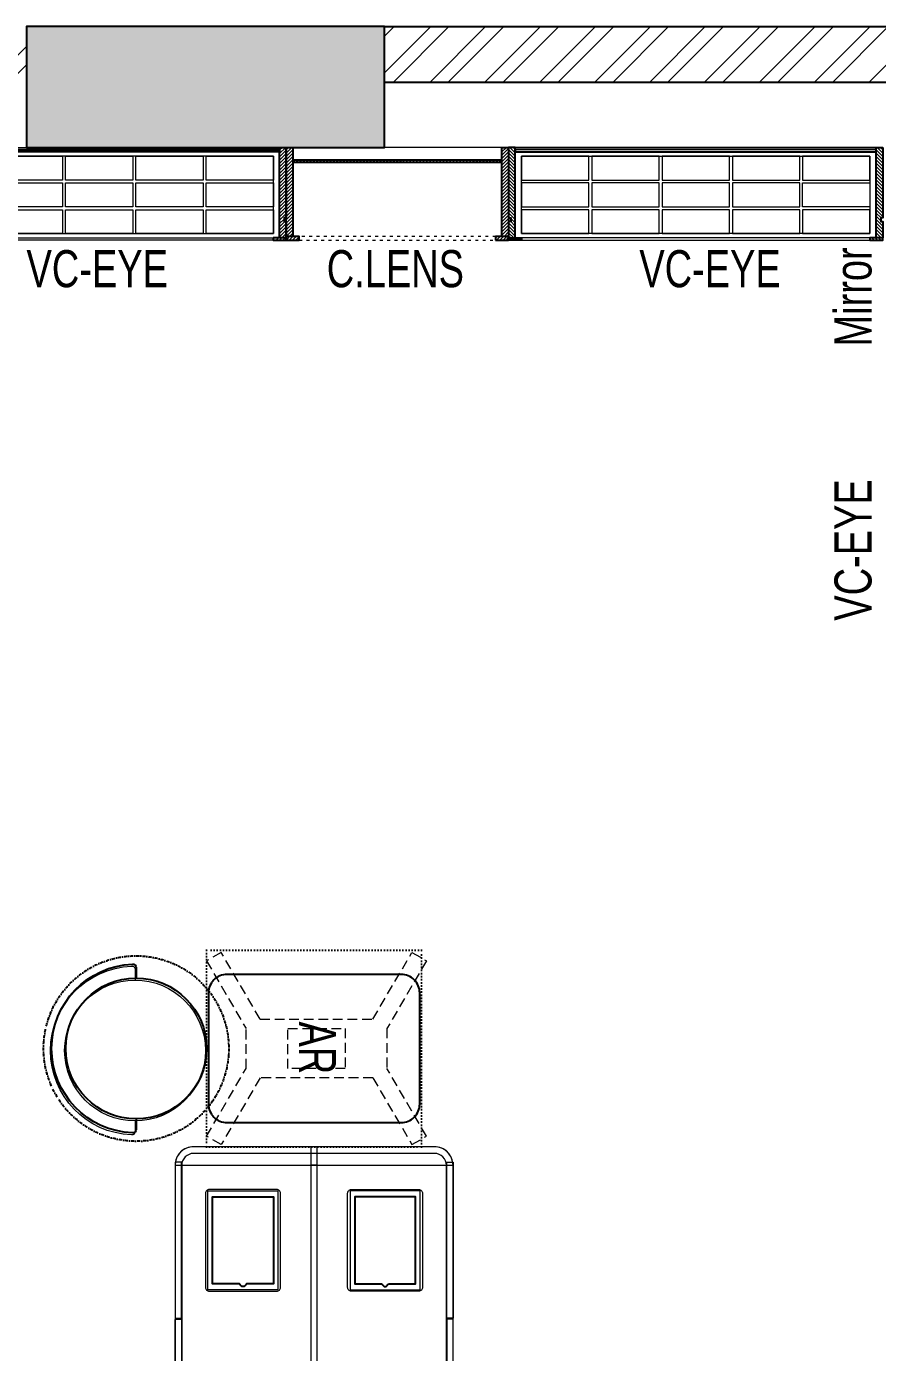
# Model space of a CAD drawing. Header units: feet. Extents: x 5433040 to 5447872, y -5283407 to -5275532.
# Drawn here: x 5441038 to 5443334, y -5279110 to -5275534 of the extents above; entities that cross this region are included whole.
import ezdxf

# ---------------------------------------------------------------- set-up
doc = ezdxf.new("R2010")
doc.units = ezdxf.units.FT
doc.header["$LTSCALE"] = 33
doc.header["$MEASUREMENT"] = 0
for name, pattern in [('ACAD_ISO03W100', [30, 12, -18]), ('CONTINOUS', [0]), ('DASHDOT2', [0.5, 0.25, -0.125, 0, -0.125]), ('DOT', [0.25, 0, -0.25]), ('HIDDEN2', [4.7625, 3.175, -1.5875]), ('HIDDENX2', [0.75, 0.5, -0.25])]:
    doc.linetypes.add(name, pattern=pattern)
for name, color, linetype, lineweight in [('A-CARPET AREA', 3, 'CONTINOUS', 0), ('column hatch', 5, 'Continuous', 0), ('HIDDEN LINE', 177, 'Continuous', 0), ('LENS-FURNITURE', 13, 'Continuous', 9), ('LENS-TEXT', 31, 'Continuous', 5), ('LENS_TEXT', 31, 'Continuous', 5), ('LK-EQPMT', 3, 'Continuous', 18), ('LK-FF&E FLOOR', 1, 'Continuous', 9), ('LK-FF&E WALL', 1, 'Continuous', 9), ('LN-ELEVATION-1', 81, 'Continuous', 25), ('LN-ELEVATION-2', 103, 'Continuous', 20), ('LN-ELEVATION-3', 125, 'Continuous', 18), ('LN-ELEVATION-4', 145, 'Continuous', 13), ('LN-HATCH', 251, 'Continuous', 0), ('PLANO-TXT', 252, 'Continuous', 5)]:
    doc.layers.add(name, color=color, linetype=linetype, lineweight=lineweight)
doc.layers.add('A-WALL', color=1, linetype='Continuous')
doc.layers.add('column', color=10, linetype='Continuous')
doc.styles.add('LK TXT', font='GILC____.TTF', dxfattribs={"height": 100})
pattern_1 = [(45, (7858558.917, 3503823.203), (-4.4901280605, 4.4901280605), [])]
pattern_2 = [(45, (3990327.2935, 1709214.6916), (-4.4901280605, 4.4901280605), [])]

# ---------------------------------------------------------------- blocks, each defined once
blk = doc.blocks.new('AR')
at = {"layer": 'LN-ELEVATION-2', "linetype": 'DOT', "lineweight": 25}
blk.add_lwpolyline([(0, 13.4), (530, 13.4), (530, 593.4), (0, 593.4)], close=True, dxfattribs=at)
at = {"layer": 'LN-ELEVATION-2', "lineweight": 25}
blk.add_lwpolyline([(465, 68.2), (465, 538.2, 0.414214), (415, 588.2), (115, 588.2, 0.414214), (65, 538.2), (65, 68.2, 0.414214), (115, 18.2), (415, 18.2, 0.414214)], format="xyb", close=True, dxfattribs=at)
at = {"layer": 'LN-ELEVATION-4', "linetype": 'HIDDEN2', "ltscale": 0.25}
for points in [[(185.8, 448.9), (5.9, 554), (28.5, 593.4), (211.1, 486.7)], [(344.2, 448.9), (524.1, 554), (501.5, 593.4), (318.9, 486.7)], [(211.1, 486.7), (318.9, 486.7)], [(185.8, 144.5), (185.8, 448.9)], [(344.2, 448.9), (344.2, 144.5)], [(185.8, 144.5), (5.9, 39.3), (28.5, 0), (211.1, 106.7)], [(344.2, 144.5), (524.1, 39.3), (501.5, 0), (318.9, 106.7)], [(318.9, 106.7), (211.1, 106.7)]]:
    blk.add_lwpolyline(points, dxfattribs=at)
blk.add_lwpolyline([(210.8, 374), (319.2, 374), (319.2, 219.4), (210.8, 219.4)], close=True, dxfattribs=at)
blk = doc.blocks.new('A$Ce31a1afc')
at = {"layer": 'LK-FF&E WALL', "color": 1, "ltscale": 100}
blk.add_lwpolyline([(228, 37.8), (228, 9.1, -0.426474), (218.5, 0, -0.959166), (218.5, 455.6, -0.426474), (228, 446.5), (228, 417.8)], format="xyb", dxfattribs=at)
blk.add_circle((228, 227.8), 190, dxfattribs=at)
blk = doc.blocks.new('DOCTOR STOOL')
at = {"layer": 'LN-ELEVATION-1', "ltscale": 100}
blk.add_lwpolyline([(228, 37.8), (228, 9.1, -0.426474), (218.5, 0, -0.959166), (218.5, 455.6, -0.426474), (228, 446.5), (228, 417.8)], format="xyb", dxfattribs=at)
at = {"layer": 'LN-ELEVATION-1', "linetype": 'DASHDOT2'}
blk.add_circle((228, 227.8), 250, dxfattribs=at)
at = {"layer": 'LN-ELEVATION-1', "ltscale": 100}
blk.add_circle((228, 227.8), 190, dxfattribs=at)
blk = doc.blocks.new('A$C45bd8f26')
at = {"layer": 'column hatch'}
h = blk.add_hatch(color=8, dxfattribs=at)
h.dxf.hatch_style = 1
h.paths.add_polyline_path([(14831.3, 7517), (14831.3, 7843), (13949, 7843), (13949, 7517)])
h.paths.add_polyline_path([(14831.3, 0), (14831.3, 931), (14508.3, 931), (14508.3, 0)])
h.paths.add_polyline_path([(8931, 0), (8931, 150), (8931, 326), (7997, 326), (7997, 150), (7996.7, 150), (7996.7, 0), (8045, 0)])
h.paths.add_polyline_path([(8963, 7517), (8963, 7843), (7997, 7843), (7997, 7517)])
h.paths.add_polyline_path([(4329, 7465), (4329, 7843), (3400, 7843), (3400, 7465)])
h.paths.add_polyline_path([(4308.1, 0), (4329, 1.2), (4329, 338), (3400, 338), (3400, 289), (3400, 0)])
at = {"layer": 'LN-HATCH'}
h = blk.add_hatch(dxfattribs=at)
h.set_pattern_fill('ANSI32', color=256, scale=11, angle=180)
h.set_pattern_definition([(225, (-828665.23, -36203.29), (74.087113, -74.087113), []), (225, (-828714.62, -36203.29), (74.087113, -74.087113), [])])
h.paths.add_polyline_path([(10137.3, 0), (10137.3, 150), (8931, 150), (8931, 0)])
h.paths.add_polyline_path([(7997, 7693), (7997, 7843), (4329, 7843), (4329, 7693)])
h.paths.add_polyline_path([(13949, 7693), (13949, 7843), (8963, 7843), (8963, 7693)])
h.paths.add_polyline_path([(14831.3, 931), (14831.3, 7517), (14681.3, 7517), (14681.3, 931)])
h.paths.add_polyline_path([(14508.3, 0), (14508.3, 150), (13133.3, 150), (13133.3, 0)])
at = {"layer": 'A-WALL'}
for p, q in [((8963, 7843), (13949, 7843)), ((8963, 7693), (13949, 7693))]:
    blk.add_line(p, q, dxfattribs=at)
at = {"layer": 'column'}
blk.add_lwpolyline([(8963, 7843), (7997, 7843), (7997, 7517), (8963, 7517), (8963, 7843)], dxfattribs=at)
blk = doc.blocks.new('VC 1010')
at = {"layer": 'LN-HATCH', "ltscale": 0.5}
h = blk.add_hatch(dxfattribs=at)
h.set_pattern_fill('ANSI31', color=256, scale=2)
h.set_pattern_definition([(45, (3761554.586, 1795022.936), (-4.490128061, 4.490128061), [])])
h.paths.add_polyline_path([(-505.2, 24), (-505.2, -166), (-499.2, -166), (-499.2, -176), (-505.2, -176), (-505.2, -220), (-487.2, -220), (-487.2, 24)])
h = blk.add_hatch(dxfattribs=at)
h.set_pattern_fill('ANSI31', color=256, scale=2)
h.set_pattern_definition(pattern_1)
h.paths.add_polyline_path([(504.8, 24), (504.8, -166), (498.8, -166), (498.8, -176), (504.8, -176), (504.8, -220), (486.8, -220), (486.8, 24)])
h = blk.add_hatch(dxfattribs=at)
h.set_pattern_fill('ANSI31', color=256, scale=2)
h.set_pattern_definition([(45, (7858741.917, 3503823.203), (-4.4901280605, 4.4901280605), [])])
h.paths.add_polyline_path([(-470.2, -220), (-470.2, -226), (-505.2, -226), (-505.2, -220)])
h = blk.add_hatch(dxfattribs=at)
h.set_pattern_fill('ANSI31', color=256, scale=2)
h.set_pattern_definition(pattern_1)
h.paths.add_polyline_path([(476.8, -220), (476.8, -226), (511.8, -226), (511.8, -220)])
at = {"layer": 'LN-ELEVATION-1', "ltscale": 0.5}
for points in [[(-505.2, 24), (-505.2, -166), (-499.2, -166), (-499.2, -176), (-505.2, -176), (-505.2, -220), (-487.2, -220), (-487.2, 24)], [(486.8, 12), (-487.2, 12), (-487.2, 18), (486.8, 18)], [(504.8, 24), (504.8, -166), (498.8, -166), (498.8, -176), (504.8, -176), (504.8, -220), (486.8, -220), (486.8, 24)], [(-470.2, -220), (-470.2, -226), (-505.2, -226), (-505.2, -220)], [(469.8, -220), (469.8, -226), (504.8, -226), (504.8, -220)]]:
    blk.add_lwpolyline(points, close=True, dxfattribs=at)
at = {"layer": 'LN-ELEVATION-2', "ltscale": 0.5}
blk.add_lwpolyline([(470.2, 0), (-470.2, 0), (-470.2, -208), (470.2, -208)], close=True, dxfattribs=at)
at = {"layer": 'LN-ELEVATION-3', "ltscale": 0.5}
for p, q in [((-487.2, 24), (486.8, 24)), ((-470.2, -220), (469.8, -220)), ((469.8, -226), (-470.2, -226))]:
    blk.add_line(p, q, dxfattribs=at)
for points in [[(-470.2, 0), (-288.5, 0), (-288.5, -64), (-470.2, -64)], [(-280.5, 0), (-98.8, 0), (-98.8, -64), (-280.5, -64)], [(-90.8, 0), (90.8, 0), (90.8, -64), (-90.8, -64)], [(98.8, 0), (280.5, 0), (280.5, -64), (98.8, -64)], [(288.5, 0), (470.2, 0), (470.2, -64), (288.5, -64)], [(-470.2, -136), (-288.5, -136), (-288.5, -72), (-470.2, -72)], [(-280.5, -72), (-98.8, -72), (-98.8, -136), (-280.5, -136)], [(-90.8, -72), (90.8, -72), (90.8, -136), (-90.8, -136)], [(98.8, -72), (280.5, -72), (280.5, -136), (98.8, -136)], [(288.5, -72), (470.2, -72), (470.2, -136), (288.5, -136)], [(-470.2, -144), (-288.5, -144), (-288.5, -208), (-470.2, -208)], [(-280.5, -144), (-98.8, -144), (-98.8, -208), (-280.5, -208)], [(-90.8, -144), (90.8, -144), (90.8, -208), (-90.8, -208)], [(98.8, -144), (280.5, -144), (280.5, -208), (98.8, -208)], [(288.5, -144), (470.2, -144), (470.2, -208), (288.5, -208)]]:
    blk.add_lwpolyline(points, close=True, dxfattribs=at)
blk = doc.blocks.new('CLENS 600')
at = {"layer": 'LN-HATCH', "ltscale": 0.5}
h = blk.add_hatch(dxfattribs=at)
h.set_pattern_fill('ANSI31', color=256, scale=2)
h.set_pattern_definition(pattern_2)
h.paths.add_polyline_path([(-600, 0), (-582, 0), (-582, -240), (-600, -240)])
h = blk.add_hatch(dxfattribs=at)
h.set_pattern_fill('ANSI31', color=256, scale=2)
h.set_pattern_definition([(45, (3975657.573, 1709214.6916), (-4.490128061, 4.490128061), [])])
h.paths.add_polyline_path([(-18, 0), (0, 0), (0, -240), (-18, -240)])
h = blk.add_hatch(dxfattribs=at)
h.set_pattern_fill('ANSI31', color=256, scale=2)
h.set_pattern_definition([(45, (3990252.2935, 1709214.6916), (-4.4901280605, 4.4901280605), [])])
h.paths.add_polyline_path([(-582, -40), (-18, -40), (-18, -34), (-582, -34)])
h = blk.add_hatch(dxfattribs=at)
h.set_pattern_fill('ANSI31', color=256, scale=2)
h.set_pattern_definition(pattern_2)
h.paths.add_polyline_path([(-600, -250), (-565, -250), (-565, -240), (-600, -240)])
h = blk.add_hatch(dxfattribs=at)
h.set_pattern_fill('ANSI31', color=256, scale=2)
h.set_pattern_definition([(45, (3990177.2935, 1709214.6916), (-4.4901280605, 4.4901280605), [])])
h.paths.add_polyline_path([(-35, -250), (0, -250), (0, -240), (-35, -240)])
at = {"layer": 'HIDDEN LINE', "linetype": 'ACAD_ISO03W100', "ltscale": 0.02}
for p, q in [((-35, -240), (-565, -240)), ((-565, -250), (-35, -250))]:
    blk.add_line(p, q, dxfattribs=at)
at = {"layer": 'LN-ELEVATION-1', "ltscale": 0.5}
for points in [[(-600, 0), (-582, 0), (-582, -240), (-600, -240)], [(-18, 0), (0, 0), (0, -240), (-18, -240)], [(-582, -40), (-18, -40), (-18, -34), (-582, -34)], [(-600, -250), (-565, -250), (-565, -240), (-600, -240)], [(-35, -250), (0, -250), (0, -240), (-35, -240)]]:
    blk.add_lwpolyline(points, close=True, dxfattribs=at)
at = {"layer": 'LN-ELEVATION-4'}
blk.add_line((-18, 0), (-582, 0), dxfattribs=at)
blk = doc.blocks.new('I-PAD Frame')
at = {"color": 3, "linetype": 'Continuous'}
blk.add_lwpolyline([(357868.7, -232321.1), (358122.7, -232321.1, 0.414214), (358132.7, -232311.1), (358132.7, -232129.1, 0.414214), (358122.7, -232119.1), (357868.7, -232119.1, 0.414214), (357858.7, -232129.1), (357858.7, -232311.1, 0.414214)], format="xyb", close=True, dxfattribs=at)
at = {"color": 3, "linetype": 'Continuous', "lineweight": 25}
blk.add_lwpolyline([(358113.2, -232229.7), (358113.2, -232302.1), (357878.2, -232302.1), (357878.2, -232138.1), (358113.2, -232138.1), (358113.2, -232210.6, 0.327538), (358114.6, -232212.5, -0.733799), (358114.6, -232227.8, 0.327538)], format="xyb", close=True, dxfattribs=at)
blk = doc.blocks.new('Billing Counter 1800')
at = {"color": 5, "linetype": 'HIDDENX2', "ltscale": 0.025}
for p, q in [((-850, -375), (-850, 375)), ((850, -375), (850, 375))]:
    blk.add_line(p, q, dxfattribs=at)
at = {"color": 0, "linetype": 'Continuous'}
for p, q in [((850, 375), (-850, 375)), ((900, -325), (900, 325)), ((-850, -375), (850, -375))]:
    blk.add_line(p, q, dxfattribs=at)
at = {"color": 2, "linetype": 'Continuous'}
blk.add_line((849, -375), (850, -375), dxfattribs=at)
at = {"color": 2, "linetype": 'HIDDENX2', "ltscale": 0.025}
for points in [[(-858, 375), (-437.4, 375), (-437.4, 358), (-858, 358)], [(435.3, 375), (-435.3, 375), (-435.3, 358), (435.3, 358)], [(437.3, 375), (857.9, 375), (857.9, 358), (437.3, 358)], [(-858, -375), (-437.4, -375), (-437.4, -358), (-858, -358)], [(435.3, -375), (-435.3, -375), (-435.3, -358), (435.3, -358)], [(437.3, -375), (857.9, -375), (857.9, -358), (437.3, -358)]]:
    blk.add_lwpolyline(points, close=True, dxfattribs=at)
at = {"color": 5, "linetype": 'Continuous'}
for points in [[(-780.9, 97.3), (-513.9, 97.3), (-513.9, 286.2), (-780.9, 286.2)], [(780.9, 97.3), (513.9, 97.3), (513.9, 286.2), (780.9, 286.2)], [(-780.9, -97.3), (-513.9, -97.3), (-513.9, -286.2), (-780.9, -286.2)], [(780.9, -97.3), (513.9, -97.3), (513.9, -286.2), (780.9, -286.2)]]:
    blk.add_lwpolyline(points, close=True, dxfattribs=at)
at = {"color": 5, "linetype": 'HIDDENX2', "ltscale": 0.025}
blk.add_lwpolyline([(850, 8.5), (-850, 8.5), (-850, -8.5), (850, -8.5)], close=True, dxfattribs=at)
at = {"color": 0, "linetype": 'Continuous'}
for centre, start, end in [((-850, 325), 90, 180), ((850, 325), 0, 90), ((850, -325), 270, 0)]:
    blk.add_arc(centre, 50, start, end, dxfattribs=at)
at = {"layer": 'LN-ELEVATION-2'}
blk.add_line((-900, 325), (-900, -325), dxfattribs=at)
for points in [[(850, 375), (-850, 375, 0.414214), (-900, 325), (-900, -325, 0.414214), (-850, -375), (850, -375, 0.414214), (900, -325), (900, 325, 0.414214)], [(850, 357), (-850, 357, 0.414214), (-882, 325), (-882, -325, 0.414214), (-850, -357), (850, -357, 0.414214), (882, -325), (882, 325, 0.414214)]]:
    blk.add_lwpolyline(points, format="xyb", close=True, dxfattribs=at)
blk.add_lwpolyline([(-900, -8.5), (900, -8.5), (900, 8.5), (-900, 8.5)], close=True, dxfattribs=at)
blk.add_arc((-850, -325), 50, 180, 270, dxfattribs=at)
at = {"color": 2, "linetype": 'Continuous', "xscale": -1, "rotation": 180}
blk.add_blockref('I-PAD Frame', (-358643.2, -232028.4), dxfattribs=at)
at = {"color": 2, "linetype": 'Continuous', "rotation": 180}
blk.add_blockref('I-PAD Frame', (358643.2, -232028.4), dxfattribs=at)
at = {"color": 2, "linetype": 'Continuous'}
blk.add_blockref('I-PAD Frame', (-358643.2, 232028.4), dxfattribs=at)
at = {"color": 2, "linetype": 'Continuous', "xscale": -1}
blk.add_blockref('I-PAD Frame', (358643.2, 232028.4), dxfattribs=at)
at = {"layer": 'LENS-TEXT', "color": 0, "linetype": 'Continuous', "ltscale": 3, "insert": (-7.9, -8.9), "char_height": 100, "attachment_point": 5, "style": 'LK TXT'}
blk.add_mtext_dynamic_manual_height_columns('BILLING COUNTER', width=353.056, gutter_width=0.5, heights=[0], dxfattribs=at)

msp = doc.modelspace()

# ---------------------------------------------------------------- block references
at = {"layer": 'A-CARPET AREA'}
msp.add_blockref('A$C45bd8f26', (5433040.5, -5283377), dxfattribs=at)
at = {"layer": 'LENS-FURNITURE'}
msp.add_blockref('DOCTOR STOOL', (5441105.8, -5278518.3), dxfattribs=at)
at = {"layer": 'LK-EQPMT', "rotation": 89.99999999999996}
msp.add_blockref('AR', (5442117.2, -5278555.5), dxfattribs=at)
at = {"layer": 'LK-EQPMT'}
msp.add_blockref('A$Ce31a1afc', (5441102.9, -5278523.7), dxfattribs=at)
at = {"layer": 'LK-FF&E FLOOR', "rotation": 270}
msp.add_blockref('Billing Counter 1800', (5441813.8, -5279455.5), dxfattribs=at)
at = {"layer": 'LK-FF&E WALL'}
for name, p in [('VC 1010', (5441234, -5275884)), ('CLENS 600', (5442338.8, -5275860))]:
    msp.add_blockref(name, p, dxfattribs=at)
at = {"layer": 'LK-FF&E WALL', "xscale": -1}
msp.add_blockref('VC 1010', (5442843.7, -5275884), dxfattribs=at)

# ---------------------------------------------------------------- texts
at = {"layer": 'LENS-TEXT', "color": 0, "linetype": 'Continuous', "ltscale": 3, "insert": (5441823.3, -5278288.8), "char_height": 100, "attachment_point": 5, "rotation": 270, "style": 'LK TXT'}
msp.add_mtext_dynamic_manual_height_columns('AR', width=237.441, gutter_width=12.5, heights=[0], dxfattribs=at)
at = {"layer": 'LENS_TEXT', "linetype": 'Continuous', "ltscale": 3, "insert": (5443268.7, -5276263.3), "char_height": 100, "width": 244.677, "attachment_point": 5, "rotation": 90, "style": 'LK TXT'}
msp.add_mtext('Mirror', dxfattribs=at)
at = {"layer": 'PLANO-TXT', "linetype": 'Continuous', "ltscale": 3, "char_height": 100, "width": 244.677, "attachment_point": 5, "style": 'LK TXT'}
for s, insert in [('VC-EYE', (5441228.7, -5276187.8)), ('C.LENS', (5442033.2, -5276187.8)), ('VC-EYE', (5442882.3, -5276187.8))]:
    msp.add_mtext(s, dxfattribs=dict(at, insert=insert))
at = {"layer": 'PLANO-TXT', "linetype": 'Continuous', "ltscale": 3, "insert": (5443268.7, -5276945.8), "char_height": 100, "width": 244.677, "attachment_point": 5, "rotation": 90, "style": 'LK TXT'}
msp.add_mtext('VC-EYE', dxfattribs=at)

doc.saveas('drawing.dxf')
